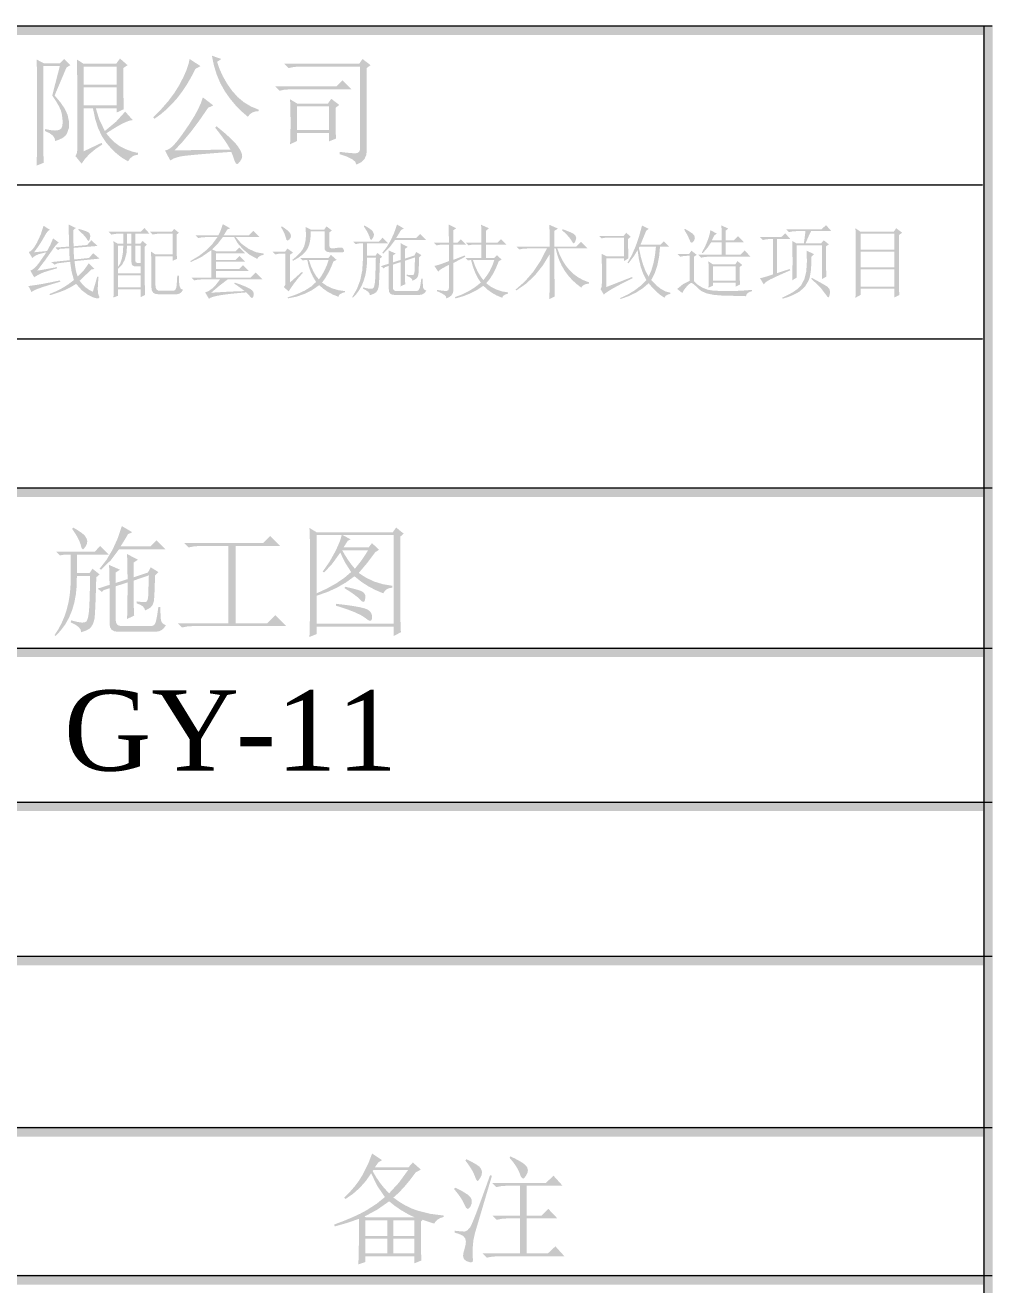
# Model space of a CAD drawing. Header units: millimetres. Extents: x 0 to 169, y 13 to 258.
# Drawn here: x 135.22 to 168.99, y 214.14 to 258.11 of the extents above; entities that cross this region are included whole.
import ezdxf

# ---------------------------------------------------------------- set-up
doc = ezdxf.new("R2010")
doc.units = ezdxf.units.MM

msp = doc.modelspace()

# ---------------------------------------------------------------- hatches: boundary and pattern name
h = msp.add_hatch(color=0)
h.dxf.hatch_style = 2
h.paths.add_polyline_path([(0, 257.767226), (168.994667, 257.767226), (168.994667, 258.105892), (0, 258.105892)])
h = msp.add_hatch(color=0)
h.dxf.hatch_style = 2
h.paths.add_polyline_path([(0.338667, 257.767226), (168.994667, 257.767226), (168.994667, 258.105892), (0.338667, 258.105892)])
h = msp.add_hatch(color=0)
h.dxf.hatch_style = 2
h.paths.add_polyline_path([(168.656, 12.706615), (168.994653, 12.706615), (168.994653, 258.105892), (168.656, 258.105892)])
h = msp.add_hatch(color=0)
h.dxf.hatch_style = 2
h.paths.add_polyline_path([(168.656, 214.153309), (168.994653, 214.153309), (168.994653, 257.763698), (168.656, 257.763698)])
h = msp.add_hatch(color=0)
h.paths.add_polyline_path([(137.252825, 255.933663), (137.252825, 255.305278), (138.410377, 255.305278), (138.410377, 255.933663)])
h.paths.add_polyline_path([(136.971705, 253.535877), (137.021314, 253.643364), (137.037851, 253.767387), (137.037786, 254.120725), (137.037592, 254.453133), (137.037269, 254.764613), (137.036817, 255.055164), (137.036236, 255.324786), (137.035525, 255.573478), (137.034686, 255.801242), (137.033717, 256.008077), (137.032618, 256.193983), (137.031391, 256.35896), (137.030035, 256.503008), (137.028549, 256.626127), (137.026934, 256.728318), (137.02519, 256.809579), (137.023317, 256.869911), (137.021314, 256.909314), (137.252825, 256.760486), (138.39384, 256.760486), (138.526132, 256.942387), (138.790715, 256.710877), (138.641887, 256.611658), (138.642921, 256.137268), (138.646021, 255.73936), (138.651189, 255.417932), (138.658424, 255.172986), (138.410377, 255.057231), (138.410377, 255.206059), (137.682773, 255.206059), (137.802662, 254.817452), (137.996965, 254.412309), (138.389706, 254.738904), (138.708033, 255.090304), (138.972616, 254.792648), (138.907504, 254.785413), (138.827922, 254.763709), (138.733871, 254.727535), (138.625351, 254.676892), (138.502361, 254.61178), (138.364901, 254.532198), (138.212973, 254.438147), (138.046575, 254.329627), (138.196522, 254.154013), (138.349054, 254.007855), (138.504686, 253.891669), (138.663936, 253.805972), (138.815778, 253.743874), (138.948501, 253.697796), (139.061586, 253.667221), (139.154517, 253.651632), (139.154517, 253.585486), (139.045997, 253.564816), (138.951946, 253.51934), (138.872364, 253.44906), (138.807252, 253.353976), (138.610967, 253.468697), (138.419334, 253.614425), (138.232868, 253.791158), (138.052087, 253.998898), (137.889737, 254.241777), (137.757876, 254.52393), (137.655987, 254.845358), (137.583554, 255.206059), (137.252825, 255.206059), (137.252825, 253.701241), (137.88121, 253.998898), (137.914283, 253.949288), (137.67037, 253.78289), (137.467799, 253.614425), (137.306568, 253.443893), (137.186679, 253.271293)])
h.paths.add_polyline_path([(136.161418, 255.652543), (136.426002, 256.677804), (135.847226, 256.677804), (135.847226, 254.098116), (135.85136, 253.676437), (135.863762, 253.304366), (135.615715, 253.205148), (135.619591, 253.325306), (135.62295, 253.479119), (135.625792, 253.66665), (135.628118, 253.887965), (135.629926, 254.143129), (135.631218, 254.432204), (135.631993, 254.755258), (135.632252, 255.112352), (135.631993, 255.467876), (135.631218, 255.786127), (135.629926, 256.067042), (135.628118, 256.310557), (135.625792, 256.516606), (135.62295, 256.685125), (135.619591, 256.816049), (135.615715, 256.909314), (135.863762, 256.777023), (136.426002, 256.777023), (136.57483, 256.925851), (136.789804, 256.710877), (136.657512, 256.628194), (136.244101, 255.652543), (136.447361, 255.413454), (136.596878, 255.195035), (136.696097, 254.979372), (136.745707, 254.743038), (136.740883, 254.512217), (136.674049, 254.318602), (136.611003, 254.237901), (136.521086, 254.169085), (136.404298, 254.111638), (136.260637, 254.065043), (136.245134, 254.161162), (136.182089, 254.251079), (136.071501, 254.334794), (135.913372, 254.412309), (135.913372, 254.478455), (136.124211, 254.441248), (136.260637, 254.428845), (136.397063, 254.446071), (136.475611, 254.500503), (136.512818, 254.590765), (136.52522, 254.709965), (136.516952, 254.846391), (136.492148, 255.024158), (136.459075, 255.137846), (136.392929, 255.280473), (136.29371, 255.452039)])
h.paths.add_polyline_path([(137.252825, 256.661267), (137.252825, 256.032882), (138.410377, 256.032882), (138.410377, 256.661267)])
h = msp.add_hatch(color=0)
h.paths.add_polyline_path([(140.427825, 253.734314), (142.379127, 253.767387), (142.277841, 253.938953), (142.155885, 254.122921), (142.013258, 254.319291), (141.84996, 254.528064), (141.899569, 254.577674), (142.175608, 254.347197), (142.392218, 254.15186), (142.549917, 253.991663), (142.649222, 253.866606), (142.711148, 253.76532), (142.75602, 253.676437), (142.783323, 253.599956), (142.792538, 253.535877), (142.772557, 253.440103), (142.715368, 253.348464), (142.652667, 253.278873), (142.610637, 253.254757), (142.57343, 253.283696), (142.527955, 253.370512), (142.465943, 253.548279), (142.4122, 253.684705), (142.03677, 253.6568), (141.704233, 253.630961), (141.414586, 253.60719), (141.167831, 253.585486), (140.963968, 253.565849), (140.802996, 253.548279), (140.684915, 253.532776), (140.609726, 253.51934), (140.419556, 253.461463), (140.278997, 253.387049), (140.097095, 253.734314), (140.167375, 253.74775), (140.245924, 253.788058), (140.33274, 253.855237), (140.427825, 253.949288), (140.535398, 254.075379), (140.660024, 254.238676), (140.80222, 254.439181), (140.962503, 254.676892), (141.11848, 254.925973), (141.247068, 255.160584), (141.347751, 255.380725), (141.420012, 255.586398), (141.783814, 255.305278), (141.601913, 255.222595), (141.299089, 254.782312), (141.002467, 254.387504), (140.712045, 254.038172)])
h.paths.add_polyline_path([(140.956991, 256.925851), (141.33733, 256.677804), (141.155429, 256.578585), (141.013835, 256.29824), (140.861907, 256.035983), (140.699643, 255.791811), (140.527043, 255.565727), (140.344109, 255.357729), (140.150839, 255.167818), (139.947234, 254.995994), (139.733293, 254.842257), (139.683684, 254.891866), (139.970058, 255.179273), (140.217674, 255.463063), (140.42705, 255.743752), (140.598701, 256.021858), (140.736075, 256.286355), (140.841925, 256.525531), (140.915736, 256.738868)])
h.paths.add_polyline_path([(142.064934, 256.925851), (141.916106, 256.826632), (142.004042, 256.571436), (142.119367, 256.318825), (142.262596, 256.069314), (142.434248, 255.82342), (142.6326, 255.599058), (142.855239, 255.413454), (143.101649, 255.26609), (143.371314, 255.15645), (143.371314, 255.10684), (143.248324, 255.094438), (143.143938, 255.057231), (143.058155, 254.995219), (142.990976, 254.908403), (142.766786, 255.100639), (142.557583, 255.313546), (142.363882, 255.547123), (142.186201, 255.801372), (142.031086, 256.077324), (141.904393, 256.376013), (141.805604, 256.697441), (141.734205, 257.041606)])
h = msp.add_hatch(color=0)
h.paths.add_polyline_path([(144.264283, 256.760486), (146.877043, 256.760486), (146.992799, 256.925851), (147.273918, 256.710877), (147.141627, 256.611658), (147.141627, 253.750851), (147.12509, 253.576184), (147.058944, 253.432524), (146.943189, 253.319869), (146.777825, 253.23822), (146.741651, 253.335372), (146.633131, 253.42839), (146.452263, 253.517273), (146.199049, 253.602023), (146.199049, 253.684705), (146.382069, 253.663001), (146.534601, 253.647498), (146.65716, 253.638196), (146.750264, 253.635095), (146.819424, 253.647498), (146.869464, 253.684705), (146.899867, 253.746717), (146.910116, 253.833533), (146.910116, 256.661267), (144.809986, 256.661267), (144.60328, 256.648865), (144.413111, 256.611658)])
h.paths.add_polyline_path([(143.95009, 255.966736), (146.083293, 255.966736), (146.298267, 256.18171), (146.61246, 255.867517), (144.479257, 255.867517), (144.268417, 255.855115), (144.098918, 255.817908)])
h.paths.add_polyline_path([(144.710767, 255.272205), (144.710767, 254.445382), (145.81871, 254.445382), (145.81871, 255.272205)])
h.paths.add_polyline_path([(146.05022, 254.528064), (146.066757, 254.147726), (145.81871, 254.048507), (145.81871, 254.346163), (144.710767, 254.346163), (144.710767, 254.065043), (144.46272, 253.949288), (144.469955, 254.076412), (144.475123, 254.24281), (144.478223, 254.448483), (144.479257, 254.693429), (144.478223, 254.943543), (144.475123, 255.164718), (144.469955, 255.356954), (144.46272, 255.520252), (144.710767, 255.371424), (145.785637, 255.371424), (145.901392, 255.536788), (146.182512, 255.321814), (146.05022, 255.222595)])
h = msp.add_hatch(color=0)
h.dxf.hatch_style = 2
h.paths.add_polyline_path([(82.736972, 252.517892), (168.656, 252.517892), (168.656, 252.560226), (82.736972, 252.560226)])
h = msp.add_hatch(color=0)
h.paths.add_polyline_path([(136.906522, 250.334198), (136.911345, 250.152986), (136.928571, 249.926299), (137.446713, 249.98142), (137.590029, 250.146785), (137.810515, 249.959372), (136.939595, 249.871177), (136.958371, 249.707707), (136.982314, 249.563875), (137.012459, 249.438645), (137.049838, 249.330986), (137.265501, 249.554228), (137.435689, 249.794007), (137.634126, 249.595569), (137.534908, 249.584545), (137.115984, 249.18767), (137.219337, 249.058393), (137.330958, 248.951337), (137.450847, 248.865984), (137.579005, 248.801819), (137.733345, 249.330986), (137.777442, 249.319962), (137.757461, 249.087762), (137.749881, 248.901038), (137.75815, 248.75221), (137.799491, 248.636455), (137.810515, 248.603382), (137.781576, 248.575132), (137.69476, 248.575821), (137.559023, 248.617162), (137.386079, 248.708113), (137.190398, 248.85763), (136.994717, 249.077427), (136.793523, 248.954782), (136.592329, 248.856941), (136.360819, 248.770814), (136.079699, 248.680552), (136.068675, 248.724649), (136.298204, 248.81982), (136.515848, 248.932044), (136.722123, 249.061838), (136.917546, 249.209719), (136.834864, 249.517021), (136.785255, 249.849128), (136.333258, 249.794007), (136.245064, 249.74991), (136.123796, 249.838104), (136.77423, 249.90425), (136.761139, 250.084773), (136.752182, 250.323174), (136.432477, 250.301125), (136.366331, 250.257028), (136.267112, 250.345222), (136.752182, 250.378295), (136.730133, 251.149997), (136.983692, 251.028729), (136.895498, 250.951559), (136.896876, 250.695244), (136.906522, 250.389319), (137.380567, 250.433417), (137.523883, 250.598781), (137.744369, 250.400344)])
h.paths.add_polyline_path([(137.071887, 250.962583), (137.082911, 250.995656), (137.23372, 250.952248), (137.346805, 250.912974), (137.42165, 250.877834), (137.457737, 250.846828), (137.482542, 250.788262), (137.49081, 250.742097), (137.468762, 250.631854), (137.444646, 250.589824), (137.424664, 250.576733), (137.395726, 250.598092), (137.358519, 250.664927), (137.246209, 250.797219)])
h.paths.add_polyline_path([(135.859213, 251.105899), (136.079699, 250.962583), (136.034138, 250.935884), (135.98806, 250.889547), (135.940948, 250.824607), (135.892286, 250.742097), (135.832341, 250.632543), (135.751726, 250.502319), (135.65044, 250.351423), (135.528484, 250.179858), (135.98048, 250.223955), (136.097614, 250.442374), (136.189942, 250.664927), (136.38838, 250.521611), (136.340837, 250.483284), (136.280893, 250.417569), (136.208546, 250.323949), (136.123796, 250.201906), (135.908133, 249.895982), (135.638727, 249.540448), (135.737773, 249.554745), (135.885396, 249.580411), (136.08056, 249.616412), (136.322234, 249.661715), (136.322234, 249.617618), (136.057651, 249.542515), (135.859213, 249.479814), (135.693849, 249.404711), (135.528484, 249.308938), (135.396192, 249.540448), (135.45717, 249.567406), (135.52435, 249.615551), (135.59773, 249.6854), (135.677312, 249.77747), (135.958432, 250.179858), (135.704873, 250.119224), (135.577404, 250.064791), (135.462338, 249.98142), (135.341071, 250.190882), (135.402049, 250.21672), (135.469228, 250.277698), (135.542609, 250.373817), (135.622191, 250.505075), (135.759305, 250.799286)])
h.paths.add_polyline_path([(135.330046, 249.000257), (135.607032, 249.040909), (135.82614, 249.077427), (135.932507, 249.09715), (136.069364, 249.123591), (136.236193, 249.157267), (136.432477, 249.198694), (136.443501, 249.154597), (136.212077, 249.085179), (136.014242, 249.025062), (135.850514, 248.973213), (135.721409, 248.928599), (135.617023, 248.889239), (135.535374, 248.853496), (135.476463, 248.820854), (135.440289, 248.790795)])
h = msp.add_hatch(color=0)
h.dxf.hatch_style = 2
h.paths.add_polyline_path([(141.157053, 250.77517), (141.961828, 250.77517), (142.043132, 250.947425), (142.116168, 251.161021), (142.369727, 251.017705), (142.270508, 250.973608), (142.149241, 250.77517), (143.031185, 250.77517), (143.185526, 250.92951), (143.406012, 250.709024), (142.568164, 250.709024), (142.766602, 250.478203), (143.014649, 250.301125), (143.278543, 250.181236), (143.538303, 250.13576), (143.538303, 250.091663), (143.456568, 250.070045), (143.39292, 250.038609), (143.346842, 249.99787), (143.317817, 249.948347), (143.053234, 250.091663), (142.821724, 250.284589), (142.632243, 250.496806), (142.513043, 250.709024), (142.116168, 250.709024), (141.922554, 250.456843), (141.741342, 250.279076), (141.895682, 250.212931), (142.55714, 250.212931), (142.689432, 250.345222), (142.887869, 250.146785), (141.873633, 250.146785), (141.873633, 249.915274), (142.568164, 249.915274), (142.700456, 250.047566), (142.898894, 249.849128), (141.873633, 249.849128), (141.873633, 249.595569), (142.689432, 249.595569), (142.821724, 249.727861), (143.020161, 249.529424), (141.873633, 249.529424), (141.873633, 249.297913), (143.086307, 249.297913), (143.262696, 249.474302), (143.50523, 249.231767), (142.281533, 249.231767), (141.994901, 249.011281), (141.708269, 248.768747), (141.930983, 248.782193), (142.131929, 248.793637), (142.311042, 248.803144), (142.468257, 248.810777), (142.603509, 248.816601), (142.716734, 248.820681), (142.807868, 248.823082), (142.876845, 248.823868), (142.823102, 248.86831), (142.744553, 248.927221), (142.6412, 249.000601), (142.513043, 249.088451), (142.535092, 249.121524), (142.717165, 249.057618), (142.867199, 248.998879), (142.986227, 248.946341), (143.075283, 248.901038), (143.135313, 248.854443), (143.17519, 248.805265), (143.19543, 248.752985), (143.19655, 248.697089), (143.171056, 248.610272), (143.141428, 248.581333), (143.097331, 248.603382), (143.022917, 248.687442), (142.931967, 248.779771), (142.669536, 248.758153), (142.436562, 248.734985), (142.23356, 248.710783), (142.061046, 248.686064), (141.913252, 248.660054), (141.792329, 248.630943), (141.698278, 248.597698), (141.631099, 248.559285), (141.498807, 248.779771), (141.613873, 248.823179), (141.741342, 248.912062), (141.875011, 249.045043), (142.016949, 249.231767), (141.377539, 249.231767), (141.23698, 249.223499), (141.112956, 249.198694), (141.013737, 249.297913), (141.719293, 249.297913), (141.719293, 250.257028), (141.383741, 250.024828), (141.002713, 249.838104), (140.980664, 249.871177), (141.286589, 250.053767), (141.542904, 250.257028), (141.754433, 250.472691), (141.928755, 250.709024), (141.520855, 250.709024), (141.380296, 250.700756), (141.256272, 250.675951)])
h = msp.add_hatch(color=0)
h.paths.add_polyline_path([(144.147727, 251.061802), (144.1808, 251.083851), (144.329628, 250.979809), (144.428847, 250.896437), (144.478456, 250.817889), (144.494993, 250.747609), (144.477767, 250.681464), (144.439871, 250.631854), (144.399219, 250.597403), (144.379237, 250.587757), (144.337896, 250.61394), (144.313092, 250.698), (144.255214, 250.863365)])
h.paths.add_polyline_path([(144.456408, 249.121524), (144.875331, 249.496351), (144.908404, 249.463278), (144.745796, 249.274487), (144.61626, 249.1105), (144.506017, 248.957538), (144.41231, 248.812844), (144.246946, 248.967184), (144.29311, 249.038153), (144.302067, 249.121524), (144.302067, 250.13576), (144.158751, 250.13576), (144.060222, 250.127492), (143.949289, 250.102688), (143.850071, 250.201906), (144.291043, 250.201906), (144.368213, 250.312149), (144.566651, 250.168833), (144.456408, 250.091663)])
h.paths.add_polyline_path([(145.117866, 249.915274), (145.196242, 249.689879), (145.281852, 249.501174), (145.373664, 249.348642), (145.470644, 249.231767), (145.569776, 249.373447), (145.660124, 249.534247), (145.74117, 249.714684), (145.812397, 249.915274)])
h.paths.add_polyline_path([(144.82021, 249.98142), (145.801373, 249.98142), (145.889567, 250.091663), (146.088005, 249.915274), (145.977762, 249.860153), (145.890945, 249.647074), (145.795861, 249.453632), (145.692508, 249.278793), (145.580887, 249.121524), (145.749266, 249.006803), (145.939866, 248.918953), (146.15217, 248.857975), (146.385661, 248.823868), (146.385661, 248.790795), (146.287476, 248.761856), (146.216162, 248.724649), (146.171721, 248.679174), (146.154151, 248.625431), (145.966134, 248.700017), (145.791038, 248.792173), (145.629376, 248.902933), (145.481668, 249.03333), (145.239822, 248.864865), (144.977306, 248.731539), (144.694119, 248.633354), (144.390262, 248.570309), (144.379237, 248.603382), (144.704799, 248.717242), (144.978684, 248.844539), (145.200893, 248.986304), (145.371425, 249.143573), (145.265058, 249.319187), (145.177811, 249.506686), (145.110201, 249.705554), (145.062744, 249.915274), (145.007623, 249.915274), (144.908404, 249.893226)])
h.paths.add_polyline_path([(145.834446, 250.422392), (145.841767, 250.372611), (145.864074, 250.338332), (145.901883, 250.318523), (145.955713, 250.312149), (146.187224, 250.345222), (146.269906, 250.344533), (146.319515, 250.306637), (146.34432, 250.251516), (146.352588, 250.212931), (146.325027, 250.18537), (146.294883, 250.182183), (146.236833, 250.180547), (146.149844, 250.179944), (146.032883, 250.179858), (145.856494, 250.179858), (145.76985, 250.190365), (145.709044, 250.222577), (145.67511, 250.277526), (145.669081, 250.356247), (145.669081, 250.907462), (145.184012, 250.907462), (145.179964, 250.727542), (145.159896, 250.567775), (145.124325, 250.427646), (145.073769, 250.306637), (144.995307, 250.19381), (144.884288, 250.086151), (144.741231, 249.982626), (144.566651, 249.882201), (144.544602, 249.915274), (144.700665, 250.047566), (144.821588, 250.171589), (144.907371, 250.287345), (144.958013, 250.394832), (145.0028, 250.584312), (145.018647, 250.753122), (145.007623, 251.061802), (145.184012, 250.973608), (145.658057, 250.973608), (145.735227, 251.083851), (145.92264, 250.940535), (145.834446, 250.874389)])
h = msp.add_hatch(color=0)
h.paths.add_polyline_path([(148.196734, 251.149997), (148.439269, 251.006681), (148.34005, 250.962583), (148.282258, 250.864312), (148.233252, 250.784127), (148.193547, 250.721513), (148.163661, 250.675951), (148.858192, 250.675951), (149.001508, 250.819267), (149.21097, 250.609806), (148.130588, 250.609806), (147.935596, 250.352112), (147.711664, 250.13576), (147.678592, 250.157809), (147.837841, 250.362448), (147.976937, 250.596025), (148.096396, 250.858541)])
h.paths.add_polyline_path([(148.053418, 249.82708), (148.329026, 249.915274), (148.32558, 250.180547), (148.318001, 250.499563), (148.57156, 250.367271), (148.472342, 250.301125), (148.472342, 249.959372), (148.803071, 250.069615), (148.869217, 250.190882), (149.045605, 250.080639), (148.968435, 250.003469), (148.961028, 249.766791), (148.954655, 249.585923), (148.948281, 249.460866), (148.940875, 249.39162), (148.91607, 249.317895), (148.874729, 249.26484), (148.814095, 249.222121), (148.736925, 249.18767), (148.718321, 249.238313), (148.679047, 249.282755), (148.619103, 249.320995), (148.538487, 249.353035), (148.538487, 249.397132), (148.679736, 249.381285), (148.758974, 249.386108), (148.777663, 249.400491), (148.792735, 249.435028), (148.804707, 249.489202), (148.814095, 249.562497), (148.815473, 249.754044), (148.825119, 250.003469), (148.472342, 249.882201), (148.472342, 249.408156), (148.483366, 249.066403), (148.318001, 248.989233), (148.322049, 249.160626), (148.32558, 249.359925), (148.328078, 249.586095), (148.329026, 249.838104), (148.053418, 249.74991), (148.053418, 248.967184), (148.061686, 248.902933), (148.086491, 248.858319), (148.127832, 248.832309), (148.18571, 248.823868), (148.880241, 248.823868), (148.950521, 248.854185), (148.995996, 248.950648), (149.020801, 249.091207), (149.045605, 249.26484), (149.089703, 249.26484), (149.100727, 249.000257), (149.111148, 248.940485), (149.134489, 248.894148), (149.171265, 248.862281), (149.221994, 248.845917), (149.176347, 248.779943), (149.121398, 248.731539), (149.056113, 248.701739), (148.97946, 248.691576), (148.119564, 248.691576), (148.022498, 248.701826), (147.954888, 248.740497), (147.917251, 248.807073), (147.910102, 248.901038), (147.910102, 249.705813), (147.77781, 249.661715), (147.733713, 249.617618), (147.634494, 249.694788), (147.910102, 249.782983), (147.906657, 250.002091), (147.899078, 250.246003), (148.152637, 250.13576), (148.053418, 250.069615)])
h.paths.add_polyline_path([(146.653331, 248.592358), (146.631283, 248.614406), (146.794494, 248.893631), (146.911713, 249.202829), (146.982424, 249.543032), (147.006109, 249.915274), (147.006109, 250.488538), (146.873817, 250.488538), (146.75255, 250.46649), (146.664355, 250.554684), (147.568349, 250.554684), (147.689616, 250.686976), (147.888053, 250.488538), (147.149425, 250.488538), (147.149425, 250.05859), (147.447081, 250.05859), (147.513227, 250.157809), (147.678592, 250.025517), (147.601421, 249.959372), (147.595231, 249.755788), (147.589105, 249.575071), (147.583109, 249.41735), (147.577306, 249.282755), (147.571761, 249.171414), (147.56654, 249.083456), (147.561706, 249.019011), (147.557324, 248.978208), (147.524251, 248.870032), (147.474642, 248.790795), (147.386447, 248.731539), (147.248644, 248.680552), (147.236327, 248.740755), (147.191455, 248.798374), (147.114543, 248.85496), (147.006109, 248.912062), (147.017133, 248.95616), (147.161827, 248.918953), (147.26518, 248.90655), (147.332704, 248.909995), (147.375423, 248.934111), (147.400228, 248.996123), (147.425033, 249.116012), (147.433301, 249.2266), (147.441569, 249.409534), (147.449837, 249.664816), (147.458105, 249.992444), (147.149425, 249.992444), (147.145291, 249.76973), (147.12462, 249.560516), (147.087413, 249.364866), (147.03367, 249.182847), (146.96339, 249.014522), (146.876573, 248.859955), (146.77322, 248.719213)])
h.paths.add_polyline_path([(147.06123, 251.116924), (147.15933, 251.058099), (147.238308, 251.005992), (147.29765, 250.961119), (147.336838, 250.923998), (147.376801, 250.854407), (147.39196, 250.797219), (147.380246, 250.731762), (147.347862, 250.670439), (147.309966, 250.623586), (147.292741, 250.609806), (147.261046, 250.635988), (147.237619, 250.720049), (147.163205, 250.885413), (147.039182, 251.083851)])
h = msp.add_hatch(color=0)
h.paths.add_polyline_path([(151.848866, 249.926299), (151.749647, 249.871177), (151.650514, 249.62735), (151.54363, 249.417113), (151.429512, 249.240983), (151.308675, 249.099476), (151.47335, 248.97683), (151.666965, 248.87899), (151.868158, 248.812844), (152.069352, 248.779771), (152.069352, 248.735674), (151.988737, 248.710955), (151.928792, 248.678485), (151.889518, 248.63878), (151.870914, 248.592358), (151.683846, 248.668667), (151.511247, 248.764612), (151.353117, 248.879162), (151.209456, 249.011281), (150.99431, 248.86874), (150.761594, 248.747387), (150.510274, 248.647738), (150.239317, 248.570309), (150.217269, 248.614406), (150.466263, 248.707596), (150.700271, 248.82249), (150.918776, 248.960122), (151.121262, 249.121524), (151.015928, 249.285855), (150.923513, 249.472924), (150.844534, 249.68273), (150.779508, 249.915274), (150.680289, 249.893226), (150.592095, 249.98142), (151.14331, 249.98142), (151.14331, 250.444441), (150.812581, 250.444441), (150.691314, 250.422392), (150.603119, 250.510587), (151.14331, 250.510587), (151.142363, 250.698689), (151.139865, 250.866121), (151.136334, 251.012882), (151.132286, 251.138972), (151.407894, 251.017705), (151.297651, 250.92951), (151.297651, 250.510587), (151.694526, 250.510587), (151.826817, 250.642878), (152.025255, 250.444441), (151.297651, 250.444441), (151.297651, 249.98142), (151.584283, 249.98142), (151.683501, 250.080639)])
h.paths.add_polyline_path([(150.845654, 249.915274), (150.921102, 249.704262), (151.006885, 249.517021), (151.103003, 249.352518), (151.209456, 249.209719), (151.332532, 249.36492), (151.437521, 249.533558), (151.524941, 249.716665), (151.595307, 249.915274)])
h.paths.add_polyline_path([(149.500689, 249.705813), (149.560547, 249.716148), (149.665364, 249.747154), (149.814623, 249.79883), (150.007807, 249.871177), (150.007807, 250.444441), (149.710151, 250.444441), (149.577859, 250.422392), (149.489664, 250.510587), (150.007807, 250.510587), (150.004362, 250.840627), (149.996783, 251.149997), (150.261366, 251.017705), (150.162147, 250.951559), (150.162147, 250.510587), (150.305463, 250.510587), (150.42673, 250.631854), (150.614144, 250.444441), (150.162147, 250.444441), (150.162147, 249.915274), (150.559022, 250.069615), (150.581071, 250.025517), (150.162147, 249.805031), (150.162147, 248.823868), (150.141304, 248.743167), (150.094623, 248.674351), (150.02107, 248.616904), (149.919612, 248.570309), (149.905143, 248.632407), (149.845198, 248.695021), (149.739778, 248.75867), (149.588883, 248.823868), (149.588883, 248.867965), (149.712907, 248.847984), (149.812125, 248.83627), (149.886539, 248.830758), (149.936149, 248.82938), (149.988514, 248.859008), (150.007807, 248.934111), (150.007807, 249.738885), (149.863199, 249.665505), (149.752181, 249.60246), (149.675269, 249.54975), (149.63298, 249.507375)])
h = msp.add_hatch(color=0)
h.paths.add_polyline_path([(153.957595, 250.951559), (153.979644, 250.984632), (154.108835, 250.937176), (154.215288, 250.89437), (154.299004, 250.856733), (154.359982, 250.82478), (154.429573, 250.7545), (154.453689, 250.675951), (154.420616, 250.560196), (154.388921, 250.505764), (154.365494, 250.488538), (154.328976, 250.513343), (154.288324, 250.587757), (154.233547, 250.666305), (154.160167, 250.753122), (154.068183, 250.848206)])
h.paths.add_polyline_path([(153.527647, 250.378295), (153.524202, 250.725561), (153.516623, 251.138972), (153.814279, 251.006681), (153.693012, 250.92951), (153.693012, 250.378295), (154.453689, 250.378295), (154.619053, 250.54366), (154.850564, 250.312149), (153.79223, 250.312149), (153.876452, 250.090996), (153.976112, 249.890642), (154.091146, 249.711217), (154.221489, 249.55285), (154.367077, 249.415671), (154.527844, 249.299808), (154.703727, 249.205391), (154.894661, 249.132549), (154.894661, 249.088451), (154.794409, 249.069934), (154.716894, 249.039531), (154.662117, 248.997759), (154.630078, 248.945135), (154.45877, 249.0769), (154.304516, 249.219968), (154.167315, 249.374276), (154.047168, 249.539759), (153.944073, 249.716352), (153.858032, 249.903992), (153.789044, 250.102612), (153.737109, 250.312149), (153.693012, 250.312149), (153.693033, 249.962289), (153.693184, 249.652672), (153.693593, 249.383233), (153.69439, 249.153908), (153.695703, 248.964633), (153.697663, 248.815341), (153.700397, 248.70597), (153.704036, 248.636455), (153.516623, 248.54826), (153.520671, 248.8603), (153.524202, 249.225566), (153.5267, 249.643542), (153.527647, 250.113712), (153.28382, 249.714856), (153.007438, 249.37026), (152.699016, 249.080442), (152.359071, 248.845917), (152.337022, 248.87899), (152.656382, 249.157956), (152.944737, 249.49015), (153.202086, 249.875053), (153.428428, 250.312149), (152.733897, 250.312149), (152.593337, 250.303881), (152.469314, 250.279076), (152.370095, 250.378295)])
h = msp.add_hatch(color=0)
h.paths.add_polyline_path([(156.264762, 250.642878), (156.264934, 250.417655), (156.26614, 250.230156), (156.269413, 250.080897), (156.275786, 249.970396), (156.121446, 249.871177), (156.121446, 249.970396), (155.504085, 249.970396), (155.504085, 248.967184), (156.408078, 249.319962), (156.419102, 249.275865), (156.217058, 249.174816), (156.036783, 249.082422), (155.87834, 248.998556), (155.741796, 248.923087), (155.627214, 248.855886), (155.53466, 248.796824), (155.464197, 248.745772), (155.41589, 248.702601), (155.305647, 248.890014), (155.338031, 248.972696), (155.349744, 249.121524), (155.349744, 249.639667), (155.33872, 250.124736), (155.515109, 250.036542), (156.121446, 250.036542), (156.121446, 250.686976), (155.459987, 250.686976), (155.33872, 250.664927), (155.250526, 250.753122), (156.110421, 250.753122), (156.198616, 250.863365), (156.352956, 250.720049)])
h.paths.add_polyline_path([(156.672661, 250.378295), (156.639588, 250.334198), (156.71004, 250.01079), (156.789794, 249.73544), (156.879883, 249.508667), (156.981342, 249.330986), (157.074445, 249.545013), (157.147395, 249.790562), (157.200708, 250.06815), (157.234901, 250.378295)])
h.paths.add_polyline_path([(156.595491, 250.257028), (156.464577, 250.042054), (156.275786, 249.794007), (156.242713, 249.816056), (156.389388, 250.074352), (156.523144, 250.377606), (156.643464, 250.725302), (156.749831, 251.116924), (156.981342, 250.995656), (156.893147, 250.92951), (156.859041, 250.843641), (156.814599, 250.734518), (156.759822, 250.601623), (156.69471, 250.444441), (157.389241, 250.444441), (157.510508, 250.565708), (157.697921, 250.378295), (157.378217, 250.378295), (157.346263, 250.032149), (157.283821, 249.72166), (157.191406, 249.447344), (157.069536, 249.209719), (157.247475, 249.027645), (157.41818, 248.894148), (157.582683, 248.808193), (157.742019, 248.768747), (157.742019, 248.724649), (157.666657, 248.71018), (157.606282, 248.683308), (157.56141, 248.644034), (157.532557, 248.592358), (157.392944, 248.685547), (157.254882, 248.800441), (157.117853, 248.938073), (156.981342, 249.099476), (156.77455, 248.923431), (156.542436, 248.774259), (156.284485, 248.649891), (156.000178, 248.54826), (155.989154, 248.581333), (156.256924, 248.707424), (156.498339, 248.854185), (156.713916, 249.021617), (156.904171, 249.209719), (156.792378, 249.423745), (156.704356, 249.669294), (156.639071, 249.946883)])
h = msp.add_hatch(color=0)
h.paths.add_polyline_path([(159.222362, 249.694788), (159.222362, 249.18767), (160.016112, 249.18767), (160.016112, 249.694788)])
h.paths.add_polyline_path([(159.068022, 248.945135), (159.075601, 249.140128), (159.079046, 249.380595), (159.068022, 249.860153), (159.222362, 249.760934), (160.005088, 249.760934), (160.082258, 249.871177), (160.247623, 249.738885), (160.159428, 249.661715), (160.159601, 249.474733), (160.160806, 249.311005), (160.164079, 249.171048), (160.170453, 249.055378), (160.016112, 248.978208), (160.016112, 249.121524), (159.222362, 249.121524), (159.222362, 249.011281)])
h.paths.add_polyline_path([(159.134168, 250.951559), (159.365678, 250.830292), (159.277484, 250.77517), (159.189289, 250.598781), (159.531043, 250.598781), (159.530096, 250.758031), (159.527598, 250.897127), (159.524067, 251.016585), (159.520019, 251.116924), (159.762553, 251.006681), (159.674359, 250.940535), (159.674359, 250.598781), (159.960991, 250.598781), (160.104307, 250.742097), (160.302744, 250.532635), (159.674359, 250.532635), (159.674359, 250.091663), (160.181477, 250.091663), (160.335817, 250.246003), (160.534255, 250.025517), (159.079046, 250.025517), (158.938487, 250.017249), (158.814463, 249.992444), (158.715244, 250.091663), (159.531043, 250.091663), (159.531043, 250.532635), (159.167241, 250.532635), (159.026681, 250.329375), (158.869585, 250.146785), (158.836512, 250.168833), (158.956401, 250.390697), (159.051486, 250.62083), (159.113497, 250.819267)])
h.paths.add_polyline_path([(158.219151, 250.973608), (158.252224, 250.995656), (158.398296, 250.909529), (158.511295, 250.835804), (158.577441, 250.757945), (158.593977, 250.675951), (158.572617, 250.598092), (158.538855, 250.549172), (158.500959, 250.519544), (158.483734, 250.510587), (158.441015, 250.53677), (158.406564, 250.62083), (158.335595, 250.778615)])
h.paths.add_polyline_path([(158.560904, 249.176646), (158.685617, 249.053311), (158.847536, 248.950648), (159.033571, 248.874855), (159.244411, 248.840405), (159.65231, 248.823868), (159.853762, 248.826107), (160.077435, 248.833514), (160.322812, 248.847122), (160.589376, 248.867965), (160.589376, 248.823868), (160.504713, 248.797082), (160.441237, 248.758411), (160.399465, 248.708371), (160.379914, 248.647479), (160.131868, 248.6548), (159.908625, 248.660571), (159.710188, 248.665308), (159.536555, 248.669528), (159.23821, 248.695711), (159.001876, 248.746698), (158.811707, 248.830758), (158.671147, 248.95616), (158.56366, 249.059513), (158.489246, 249.104988), (158.453934, 249.103954), (158.413454, 249.084317), (158.366773, 249.046077), (158.312857, 248.989233), (158.214327, 248.865209), (158.153005, 248.757722), (157.976616, 248.901038), (158.178498, 249.065025), (158.417588, 249.18767), (158.417588, 250.05859), (158.351442, 250.05859), (158.210882, 250.050322), (158.086859, 250.025517), (157.98764, 250.124736), (158.395539, 250.124736), (158.47271, 250.234979), (158.660123, 250.091663), (158.560904, 250.025517)])
h = msp.add_hatch(color=0)
h.paths.add_polyline_path([(161.463383, 249.452253), (161.904355, 249.595569), (161.926404, 249.551472), (161.619446, 249.416252), (161.384835, 249.308938), (161.222571, 249.230562), (161.132654, 249.182158), (161.041704, 249.112567), (161.000362, 249.055378), (160.868071, 249.275865), (160.940245, 249.290334), (161.040325, 249.317206), (161.167277, 249.35648), (161.320067, 249.408156), (161.320067, 250.642878), (161.231873, 250.642878), (161.091313, 250.63461), (160.967289, 250.609806), (160.868071, 250.709024), (161.606699, 250.709024), (161.750015, 250.841316), (161.926404, 250.642878), (161.463383, 250.642878)])
h.paths.add_polyline_path([(161.99255, 249.198694), (162.000129, 249.507375), (162.003574, 249.865665), (162.000129, 250.233601), (161.99255, 250.576733), (162.14689, 250.488538), (162.400449, 250.488538), (162.419139, 250.630132), (162.434211, 250.748987), (162.446183, 250.845106), (162.455571, 250.918486), (162.14689, 250.918486), (162.00633, 250.910218), (161.882307, 250.885413), (161.783088, 250.984632), (163.01781, 250.984632), (163.172151, 251.127948), (163.359564, 250.918486), (162.654008, 250.918486), (162.616801, 250.848206), (162.571326, 250.753122), (162.517582, 250.633232), (162.455571, 250.488538), (162.995762, 250.488538), (163.09498, 250.598781), (163.271369, 250.455465), (163.172151, 250.389319), (163.172151, 249.716837), (163.183175, 249.330986), (163.028835, 249.242792), (163.028835, 250.422392), (162.14689, 250.422392), (162.14689, 249.297913)])
h.paths.add_polyline_path([(162.753227, 250.113712), (162.665033, 250.025517), (162.658917, 249.750685), (162.640917, 249.521844), (162.611547, 249.339513), (162.571326, 249.204207), (162.446613, 248.993367), (162.268158, 248.823868), (162.150163, 248.751521), (162.010464, 248.683308), (161.848028, 248.619229), (161.661821, 248.559285), (161.639772, 248.592358), (161.87335, 248.706046), (162.061452, 248.8156), (162.204079, 248.92102), (162.30123, 249.022306), (162.416986, 249.242792), (162.483131, 249.512887), (162.503802, 249.838793), (162.499668, 250.234979)])
h.paths.add_polyline_path([(162.676057, 249.286889), (162.883882, 249.174234), (163.044682, 249.084317), (163.158973, 249.017138), (163.227272, 248.972696), (163.29204, 248.893459), (163.315467, 248.801819), (163.308576, 248.744631), (163.293418, 248.67504), (163.272747, 248.622674), (163.260345, 248.603382), (163.223827, 248.623363), (163.183175, 248.680552), (162.984737, 248.939623), (162.844177, 249.080183), (162.654008, 249.253816)])
h = msp.add_hatch(color=0)
h.paths.add_polyline_path([(140.503533, 250.797219), (140.503705, 250.527382), (140.504911, 250.296302), (140.508183, 250.103463), (140.514557, 249.948347), (140.360217, 249.882201), (140.360217, 250.036542), (139.764904, 250.036542), (139.764904, 249.022306), (139.775412, 248.936437), (139.807623, 248.876923), (139.862573, 248.843247), (139.941293, 248.834892), (140.382265, 248.834892), (140.451856, 248.861075), (140.492508, 248.945135), (140.500776, 249.011367), (140.509045, 249.102921), (140.517313, 249.220312), (140.525581, 249.364059), (140.580703, 249.364059), (140.585526, 249.158731), (140.602751, 249.011281), (140.642714, 248.912752), (140.724019, 248.867965), (140.677424, 248.796566), (140.619977, 248.747387), (140.551161, 248.719912), (140.47046, 248.713625), (139.897196, 248.713625), (139.771191, 248.72396), (139.682911, 248.771503), (139.632871, 248.856252), (139.621588, 248.978208), (139.62134, 249.208944), (139.620641, 249.417458), (139.619553, 249.603752), (139.618143, 249.767824), (139.616474, 249.909676), (139.614612, 250.029307), (139.61262, 250.126717), (139.610564, 250.201906), (139.764904, 250.102688), (140.360217, 250.102688), (140.360217, 250.830292), (139.930269, 250.830292), (139.789709, 250.822023), (139.665685, 250.797219), (139.566467, 250.896437), (140.338168, 250.896437), (140.415338, 250.995656), (140.580703, 250.863365)])
h.paths.add_polyline_path([(139.390078, 250.378295), (139.390099, 250.057126), (139.39025, 249.76748), (139.390659, 249.509356), (139.391456, 249.282755), (139.392769, 249.087676), (139.394729, 248.92412), (139.397463, 248.792087), (139.401102, 248.691576), (139.246762, 248.614406), (139.246762, 248.890014), (138.453012, 248.890014), (138.453012, 248.658503), (138.298671, 248.603382), (138.302719, 248.793723), (138.306251, 249.018171), (138.308748, 249.277759), (138.309696, 249.573521), (138.308748, 249.871177), (138.306251, 250.13576), (138.302719, 250.367271), (138.298671, 250.565708), (138.453012, 250.477514), (138.640425, 250.477514), (138.640425, 250.830292), (138.497109, 250.830292), (138.356549, 250.822023), (138.232526, 250.797219), (138.133307, 250.896437), (139.246762, 250.896437), (139.379053, 251.028729), (139.555442, 250.830292), (139.059349, 250.830292), (139.059349, 250.477514), (139.235737, 250.477514), (139.312908, 250.576733), (139.467248, 250.444441)])
h.paths.add_polyline_path([(138.772717, 250.830292), (138.772717, 250.477514), (138.927057, 250.477514), (138.927057, 250.830292)])
h.paths.add_polyline_path([(139.059349, 250.411368), (139.059349, 249.90425), (139.077263, 249.829836), (139.136519, 249.805031), (139.246762, 249.805031), (139.246762, 250.411368)])
h.paths.add_polyline_path([(138.772717, 250.411368), (138.752218, 250.140497), (138.691412, 249.914585), (138.591332, 249.733115), (138.453012, 249.595569), (138.453012, 249.441229), (139.246762, 249.441229), (139.246762, 249.683764), (139.092421, 249.683764), (139.013873, 249.694099), (138.96013, 249.725105), (138.931191, 249.776781), (138.927057, 249.849128), (138.927057, 250.411368)])
h.paths.add_polyline_path([(138.453012, 250.411368), (138.453012, 249.661715), (138.533455, 249.789701), (138.592194, 249.957993), (138.628195, 250.16556), (138.640425, 250.411368)])
h.paths.add_polyline_path([(138.453012, 249.375083), (138.453012, 248.95616), (139.246762, 248.95616), (139.246762, 249.375083)])
h = msp.add_hatch(color=0)
h.paths.add_polyline_path([(164.376887, 249.584545), (164.376887, 248.978208), (165.556487, 248.978208), (165.556487, 249.584545)])
h.paths.add_polyline_path([(164.200498, 248.592358), (164.204546, 248.813619), (164.208077, 249.080872), (164.210575, 249.394634), (164.211522, 249.755422), (164.210575, 250.120085), (164.208077, 250.452709), (164.204546, 250.75226), (164.200498, 251.017705), (164.376887, 250.896437), (165.534439, 250.896437), (165.622633, 251.017705), (165.832095, 250.863365), (165.721852, 250.786194), (165.721852, 249.154597), (165.722024, 249.001635), (165.72323, 248.873477), (165.726503, 248.770125), (165.732876, 248.691576), (165.556487, 248.603382), (165.556487, 248.912062), (164.376887, 248.912062), (164.376887, 248.691576)])
h.paths.add_polyline_path([(164.376887, 250.830292), (164.376887, 250.268052), (165.556487, 250.268052), (165.556487, 250.830292)])
h.paths.add_polyline_path([(164.376887, 250.201906), (164.376887, 249.650691), (165.556487, 249.650691), (165.556487, 250.201906)])
h = msp.add_hatch(color=0)
h.dxf.hatch_style = 2
h.paths.add_polyline_path([(82.736972, 247.141559), (168.656, 247.141559), (168.656, 247.183892), (82.736972, 247.183892)])
h = msp.add_hatch(color=0)
h.dxf.hatch_style = 2
h.paths.add_polyline_path([(0.338667, 241.638226), (168.994667, 241.638226), (168.994667, 241.976892), (0.338667, 241.976892)])
h = msp.add_hatch(color=0)
h.paths.add_polyline_path([(138.591616, 240.623549), (138.955418, 240.408575), (138.80659, 240.342429), (138.721841, 240.197735), (138.649494, 240.077845), (138.589549, 239.982761), (138.542007, 239.912481), (139.583804, 239.912481), (139.798778, 240.127455), (140.11297, 239.813262), (138.492398, 239.813262), (138.20301, 239.428789), (137.864012, 239.102194), (137.814403, 239.135267), (138.055215, 239.445326), (138.265021, 239.796726), (138.443822, 240.189467)])
h.paths.add_polyline_path([(138.376642, 238.639174), (138.790054, 238.771465), (138.78592, 239.172474), (138.773517, 239.647898), (139.153856, 239.44946), (139.005028, 239.350241), (139.005028, 238.837611), (139.501122, 239.002976), (139.60034, 239.184877), (139.864924, 239.019512), (139.749168, 238.903757), (139.744787, 238.715665), (139.739953, 238.548309), (139.734731, 238.401753), (139.729187, 238.276061), (139.723384, 238.171297), (139.717387, 238.087528), (139.711262, 238.024816), (139.705071, 237.983227), (139.667864, 237.875051), (139.605852, 237.795814), (139.518347, 237.733803), (139.401903, 237.680059), (139.377098, 237.757574), (139.31922, 237.824753), (139.22827, 237.881597), (139.104247, 237.928106), (139.104247, 237.994252), (139.224136, 237.980816), (139.31922, 237.973581), (139.3895, 237.972548), (139.434976, 237.977715), (139.464948, 238.000453), (139.488719, 238.052129), (139.506289, 238.132745), (139.517658, 238.242299), (139.518692, 238.376657), (139.521792, 238.531687), (139.52696, 238.707387), (139.534194, 238.903757), (139.005028, 238.721856), (139.005028, 238.010788), (139.009162, 237.766875), (139.021564, 237.498158), (138.773517, 237.382403), (138.780752, 237.641818), (138.78592, 237.940508), (138.78902, 238.278472), (138.790054, 238.65571), (138.376642, 238.523418), (138.376642, 237.34933), (138.389045, 237.255279), (138.426252, 237.188099), (138.488263, 237.147792), (138.57508, 237.134356), (139.616877, 237.134356), (139.676908, 237.145811), (139.725053, 237.18052), (139.761829, 237.239001), (139.787753, 237.321769), (139.828406, 237.536054), (139.864924, 237.795814), (139.931069, 237.795814), (139.947606, 237.398939), (139.965176, 237.310056), (140.001349, 237.241843), (140.056126, 237.194301), (140.129507, 237.167429), (140.063361, 237.066143), (139.980679, 236.993796), (139.88146, 236.950388), (139.765705, 236.935918), (138.475861, 236.935918), (138.332201, 236.949354), (138.231948, 237.006198), (138.175104, 237.106451), (138.161668, 237.250111), (138.161668, 238.457273), (137.963231, 238.391127), (137.897085, 238.324981), (137.748257, 238.440736), (138.161668, 238.573028), (138.157534, 238.903757), (138.145132, 239.267559), (138.52547, 239.102194), (138.376642, 239.002976)])
h.paths.add_polyline_path([(136.276512, 236.78709), (136.243439, 236.820163), (136.375214, 237.024285), (136.489419, 237.239776), (136.586054, 237.466635), (136.665119, 237.704864), (136.726614, 237.954461), (136.770539, 238.215427), (136.796894, 238.487762), (136.805679, 238.771465), (136.805679, 239.631361), (136.607241, 239.631361), (136.42534, 239.598288), (136.293049, 239.73058), (137.649038, 239.73058), (137.830939, 239.929017), (138.128595, 239.631361), (137.020653, 239.631361), (137.020653, 238.986439), (137.467137, 238.986439), (137.566356, 239.135267), (137.814403, 238.93683), (137.698648, 238.837611), (137.690379, 238.532462), (137.682111, 238.261936), (137.673843, 238.026033), (137.665575, 237.824753), (137.657306, 237.658097), (137.649038, 237.526063), (137.64077, 237.428653), (137.632502, 237.365866), (137.583581, 237.204636), (137.505722, 237.084747), (137.450859, 237.037204), (137.376876, 236.993796), (137.283255, 236.954522), (137.169481, 236.919382), (137.152944, 237.009299), (137.086799, 237.097149), (136.971043, 237.182932), (136.805679, 237.266648), (136.822215, 237.332793), (137.037878, 237.279739), (137.19153, 237.255623), (137.294882, 237.263202), (137.356894, 237.29972), (137.377479, 237.334947), (137.397546, 237.39136), (137.41658, 237.469478), (137.434064, 237.569816), (137.442074, 237.63931), (137.449567, 237.736128), (137.456543, 237.860205), (137.463003, 238.011477), (137.468946, 238.189879), (137.474372, 238.395347), (137.479281, 238.627816), (137.483674, 238.88722), (137.020653, 238.88722), (137.01626, 238.554166), (136.986546, 238.241265), (136.931511, 237.948518), (136.851154, 237.675925), (136.745476, 237.423486), (136.614476, 237.1912), (136.458155, 236.979068)])
h.paths.add_polyline_path([(136.888361, 240.573939), (137.038223, 240.487209), (137.157079, 240.409264), (137.244928, 240.34062), (137.301773, 240.281795), (137.363784, 240.181887), (137.384455, 240.094382), (137.367918, 239.995852), (137.318309, 239.901457), (137.264566, 239.834622), (137.235627, 239.813262), (137.211856, 239.823597), (137.190151, 239.854603), (137.170514, 239.90628), (137.152944, 239.978627), (137.109536, 240.09955), (137.045457, 240.230808), (136.960708, 240.372401), (136.855288, 240.52433)])
h = msp.add_hatch(color=0)
h.paths.add_polyline_path([(148.315054, 240.259747), (148.315054, 237.514694), (148.319188, 237.200502), (148.33159, 236.919382), (148.083543, 236.78709), (148.083543, 237.117819), (145.388101, 237.117819), (145.388101, 236.853236), (145.140054, 236.754017), (145.15659, 237.432012), (145.15659, 239.929017), (145.152456, 240.226674), (145.140054, 240.557403), (145.388101, 240.408575), (148.05047, 240.408575), (148.166226, 240.573939), (148.430809, 240.358965)])
h.paths.add_polyline_path([(145.388101, 240.309356), (145.388101, 238.275372), (145.755003, 238.445904), (146.078498, 238.626771), (146.358584, 238.817974), (146.595262, 239.019512), (146.392691, 239.337839), (146.214924, 239.697507), (145.942072, 239.317168), (145.652684, 239.002976), (145.603075, 239.036049), (145.846987, 239.388137), (146.049559, 239.752628), (146.131208, 239.927209), (146.194253, 240.078535), (146.238695, 240.206089), (146.264533, 240.309356)])
h.paths.add_polyline_path([(145.388101, 237.217038), (148.083543, 237.217038), (148.083543, 240.309356), (146.297606, 240.309356), (146.578726, 240.160528), (146.479507, 240.110918), (146.392691, 239.978627), (146.330679, 239.879408), (147.207111, 239.879408), (147.322866, 240.028236), (147.570913, 239.796726), (147.438622, 239.714043), (147.153368, 239.333705), (146.859845, 238.986439), (147.125462, 238.815907), (147.409683, 238.684649), (147.712507, 238.592665), (148.033934, 238.539955), (148.033934, 238.473809), (147.921279, 238.455206), (147.831362, 238.415931), (147.764183, 238.355987), (147.719741, 238.275372), (147.439655, 238.393194), (147.178172, 238.531687), (146.935293, 238.69085), (146.711017, 238.870684), (146.411294, 238.654677), (146.0909, 238.469675), (145.749836, 238.315679), (145.388101, 238.192689)])
h.paths.add_polyline_path([(146.281069, 239.780189), (146.395791, 239.584852), (146.508446, 239.412253), (146.619033, 239.262391), (146.727554, 239.135267), (146.959064, 239.428789), (147.190575, 239.780189)])
h.paths.add_polyline_path([(146.380288, 238.506882), (146.564256, 238.466574), (146.719286, 238.428334), (146.845376, 238.39216), (146.942528, 238.358054), (147.013841, 238.318866), (147.062417, 238.267792), (147.088255, 238.20535), (147.091356, 238.132056), (147.081021, 238.063757), (147.066551, 238.015611), (147.047948, 237.987103), (147.02521, 237.977715), (146.971467, 237.998386), (146.909455, 238.060398), (146.813337, 238.147214), (146.690347, 238.242299), (146.540485, 238.345651), (146.363752, 238.457273)])
h.paths.add_polyline_path([(146.066095, 237.911569), (146.413447, 237.870314), (146.69517, 237.829576), (146.91178, 237.789871), (147.063795, 237.751717), (147.170162, 237.708223), (147.249141, 237.651809), (147.300215, 237.58196), (147.322866, 237.498158), (147.324933, 237.418576), (147.314598, 237.361732), (147.29186, 237.327626), (147.25672, 237.316257), (147.190575, 237.341062), (147.091356, 237.415476), (146.93426, 237.516762), (146.711017, 237.622181), (146.421629, 237.731735), (146.066095, 237.845424)])
h = msp.add_hatch(color=0)
h.dxf.hatch_style = 2
h.paths.add_polyline_path([(140.774429, 240.028236), (143.519481, 240.028236), (143.767528, 240.276283), (144.114793, 239.929017), (142.560366, 239.929017), (142.560366, 237.233575), (143.668309, 237.233575), (143.949429, 237.514694), (144.329767, 237.134356), (141.088622, 237.134356), (140.881916, 237.121954), (140.691747, 237.084747), (140.542918, 237.233575), (142.312319, 237.233575), (142.312319, 239.929017), (141.320132, 239.929017), (141.113426, 239.916615), (140.923257, 239.879408)])
h = msp.add_hatch(color=0)
h.dxf.hatch_style = 2
h.paths.add_polyline_path([(100.735694, 236.050226), (168.994667, 236.050226), (168.994667, 236.388896), (100.735694, 236.388896)])
h = msp.add_hatch(color=0)
h.dxf.hatch_style = 2
h.paths.add_polyline_path([(100.735694, 230.673892), (168.994667, 230.673892), (168.994667, 231.012555), (100.735694, 231.012555)])
h = msp.add_hatch(color=0)
h.dxf.hatch_style = 2
h.paths.add_polyline_path([(100.735694, 225.297559), (168.994667, 225.297559), (168.994667, 225.636222), (100.735694, 225.636222)])
h = msp.add_hatch(color=0)
h.dxf.hatch_style = 2
h.paths.add_polyline_path([(0.338667, 219.317976), (168.994667, 219.317976), (168.994667, 219.656639), (0.338667, 219.656639)])
h = msp.add_hatch(color=0)
h.paths.add_polyline_path([(146.847278, 214.857101), (146.85968, 215.220903), (146.863814, 215.518559), (146.863814, 216.444601), (146.462805, 216.304041), (146.020455, 216.180017), (146.003918, 216.246163), (146.34705, 216.376388), (146.64884, 216.502478), (146.909289, 216.624435), (147.128398, 216.742257), (147.488066, 216.973767), (147.773319, 217.205278), (147.51287, 217.585616), (147.293762, 218.032101), (147.107727, 217.76545), (146.896887, 217.527739), (146.661243, 217.318966), (146.400793, 217.139132), (146.351184, 217.188741), (146.546521, 217.380978), (146.71912, 217.577348), (146.868982, 217.777853), (146.996106, 217.982491), (147.194543, 218.375232), (147.326835, 218.726632), (147.674101, 218.495122), (147.541809, 218.412439), (147.426054, 218.247075), (148.600142, 218.247075), (148.74897, 218.412439), (149.03009, 218.164392), (148.848189, 218.065174), (148.638383, 217.787154), (148.438912, 217.548409), (148.249776, 217.348938), (148.070976, 217.188741), (148.272514, 217.042066), (148.480253, 216.916579), (148.694193, 216.812795), (148.914335, 216.731233), (149.364954, 216.618923), (149.82384, 216.560356), (149.82384, 216.510747), (149.716353, 216.477674), (149.625403, 216.428064), (149.550989, 216.361918), (149.493111, 216.279236), (149.261601, 216.35365), (149.096236, 216.411528), (149.03009, 216.345382), (149.03009, 215.485486), (149.046627, 214.989392), (148.79858, 214.890174), (148.79858, 215.13822), (147.095325, 215.13822), (147.095325, 214.939783)])
h.paths.add_polyline_path([(147.376444, 218.147856), (147.343372, 218.114783), (147.472563, 217.892574), (147.612089, 217.688969), (147.761951, 217.503968), (147.922148, 217.337569), (148.261145, 217.705506), (148.583606, 218.147856)])
h.paths.add_polyline_path([(147.922148, 217.05645), (147.508736, 216.767062), (147.062252, 216.527283), (147.111861, 216.49421), (148.765507, 216.49421), (148.815116, 216.49421), (148.567069, 216.616166), (148.335559, 216.750525), (148.120585, 216.897286)])
h.paths.add_polyline_path([(147.095325, 216.394991), (147.095325, 215.849288), (147.856002, 215.849288), (147.856002, 216.394991)])
h.paths.add_polyline_path([(148.070976, 216.394991), (148.070976, 215.849288), (148.79858, 215.849288), (148.79858, 216.394991)])
h.paths.add_polyline_path([(147.095325, 215.750069), (147.095325, 215.237439), (147.856002, 215.237439), (147.856002, 215.750069)])
h.paths.add_polyline_path([(148.070976, 215.750069), (148.070976, 215.237439), (148.79858, 215.237439), (148.79858, 215.750069)])
h = msp.add_hatch(color=0)
h.paths.add_polyline_path([(152.155481, 218.627413), (152.329114, 218.54163), (152.469674, 218.466183), (152.577161, 218.40107), (152.651575, 218.346293), (152.738391, 218.247075), (152.76733, 218.147856), (152.750793, 218.057594), (152.701184, 217.954931), (152.643306, 217.875693), (152.601965, 217.8502), (152.569926, 217.860535), (152.539954, 217.891541), (152.512048, 217.943217), (152.48621, 218.015564), (152.432467, 218.143722), (152.353918, 218.280148), (152.250566, 218.424842), (152.122408, 218.577804)])
h.paths.add_polyline_path([(151.510559, 217.701372), (153.395715, 217.701372), (153.660299, 217.949418), (153.974491, 217.602153), (152.71772, 217.602153), (152.71772, 216.560356), (153.246887, 216.560356), (153.478398, 216.791866), (153.79259, 216.461137), (152.71772, 216.461137), (152.71772, 215.237439), (153.461861, 215.237439), (153.726444, 215.485486), (154.040637, 215.13822), (151.725533, 215.13822), (151.518827, 215.125818), (151.328658, 215.088611), (151.17983, 215.237439), (152.48621, 215.237439), (152.48621, 216.461137), (152.072799, 216.461137), (151.866093, 216.448735), (151.675924, 216.411528), (151.527095, 216.560356), (152.48621, 216.560356), (152.48621, 217.602153), (152.056262, 217.602153), (151.849556, 217.58975), (151.659387, 217.552543)])
h.paths.add_polyline_path([(151.510559, 217.949418), (151.385502, 217.527233), (151.274914, 217.153687), (151.178796, 216.828847), (151.097148, 216.552777), (151.029968, 216.32554), (150.977258, 216.147203), (150.939018, 216.017829), (150.915247, 215.937483), (150.862192, 215.697704), (150.838076, 215.424852), (150.835923, 215.292733), (150.837387, 215.178184), (150.841952, 215.082238), (150.849101, 215.005929), (150.832564, 214.943917), (150.782955, 214.923247), (150.716809, 214.935649), (150.61759, 214.972856), (150.530774, 215.043136), (150.501835, 215.154757), (150.514237, 215.253976), (150.551444, 215.386267), (150.588651, 215.535095), (150.601054, 215.650851), (150.581072, 215.754204), (150.523884, 215.832752), (150.476255, 215.865825), (150.407439, 215.898898), (150.31692, 215.93197), (150.204179, 215.965043), (150.204179, 216.031189), (150.338624, 216.016806), (150.444646, 216.007074), (150.522764, 216.002509), (150.573493, 216.003628), (150.655486, 216.04497), (150.749882, 216.152457), (150.782438, 216.211615), (150.830497, 216.318769), (150.894059, 216.473852), (150.973124, 216.6768), (151.067692, 216.927549), (151.177763, 217.226034), (151.303337, 217.572191), (151.444413, 217.965955)])
h.paths.add_polyline_path([(150.220715, 217.536007), (150.474016, 217.409916), (150.655486, 217.296228), (150.765643, 217.194942), (150.805003, 217.106059), (150.796735, 216.962054), (150.755394, 216.863524), (150.705096, 216.809092), (150.6672, 216.791866), (150.605188, 216.829073), (150.551444, 216.940694), (150.497701, 217.055416), (150.419153, 217.184607), (150.3158, 217.328268), (150.187642, 217.486398)])
h.paths.add_polyline_path([(150.61759, 218.528194), (150.816028, 218.428028), (150.964856, 218.342848), (151.064075, 218.273171), (151.113684, 218.219514), (151.150891, 218.136143), (151.163293, 218.065174), (151.146757, 217.965955), (151.097148, 217.866736), (151.043404, 217.792322), (151.014465, 217.767517), (150.989661, 217.777853), (150.964856, 217.808859), (150.940051, 217.860535), (150.915247, 217.932882), (150.86357, 218.053805), (150.791223, 218.185063), (150.698206, 218.326656), (150.584517, 218.478585)])
h = msp.add_hatch(color=0)
h.dxf.hatch_style = 2
h.paths.add_polyline_path([(0.338667, 214.153309), (168.994667, 214.153309), (168.994667, 214.491972), (0.338667, 214.491972)])
h = msp.add_hatch(color=0)
h.dxf.hatch_style = 2
h.paths.add_polyline_path([(0.338667, 214.153309), (168.994667, 214.153309), (168.994667, 214.491972), (0.338667, 214.491972)])
h = msp.add_hatch(color=0)
h.dxf.hatch_style = 2
h.paths.add_polyline_path([(168.656, 12.706615), (168.994653, 12.706615), (168.994653, 214.153309), (168.656, 214.153309)])

# ---------------------------------------------------------------- linework, layer by layer
at = {"color": 0, "lineweight": 0}
for points in [[(0.021167, 258.084726), (168.9735, 258.084726)], [(168.677167, 258.084726), (168.677167, 12.727781)], [(82.758139, 252.539059), (168.634833, 252.539059)], [(82.758139, 247.162726), (168.634833, 247.162726)], [(0.359833, 241.955726), (168.9735, 241.955726)], [(100.756861, 236.367726), (168.9735, 236.367726)], [(100.756861, 230.991392), (168.9735, 230.991392)], [(100.756861, 225.615059), (168.9735, 225.615059)], [(0.359833, 219.635476), (168.9735, 219.635476)], [(0.359833, 214.470809), (168.9735, 214.470809)]]:
    msp.add_lwpolyline(points, dxfattribs=at)

# ---------------------------------------------------------------- texts
at = {"color": 0, "char_height": 2.802467, "attachment_point": 1}
for s, insert in [('{\\fTimes New Roman|b0|i0|c0;GY}', (136.567333, 234.894526)), ('{\\fTimes New Roman|b0|i0|c0;-11}', (142.564556, 234.894526))]:
    msp.add_mtext(s, dxfattribs=dict(at, insert=insert))

doc.saveas('drawing.dxf')
